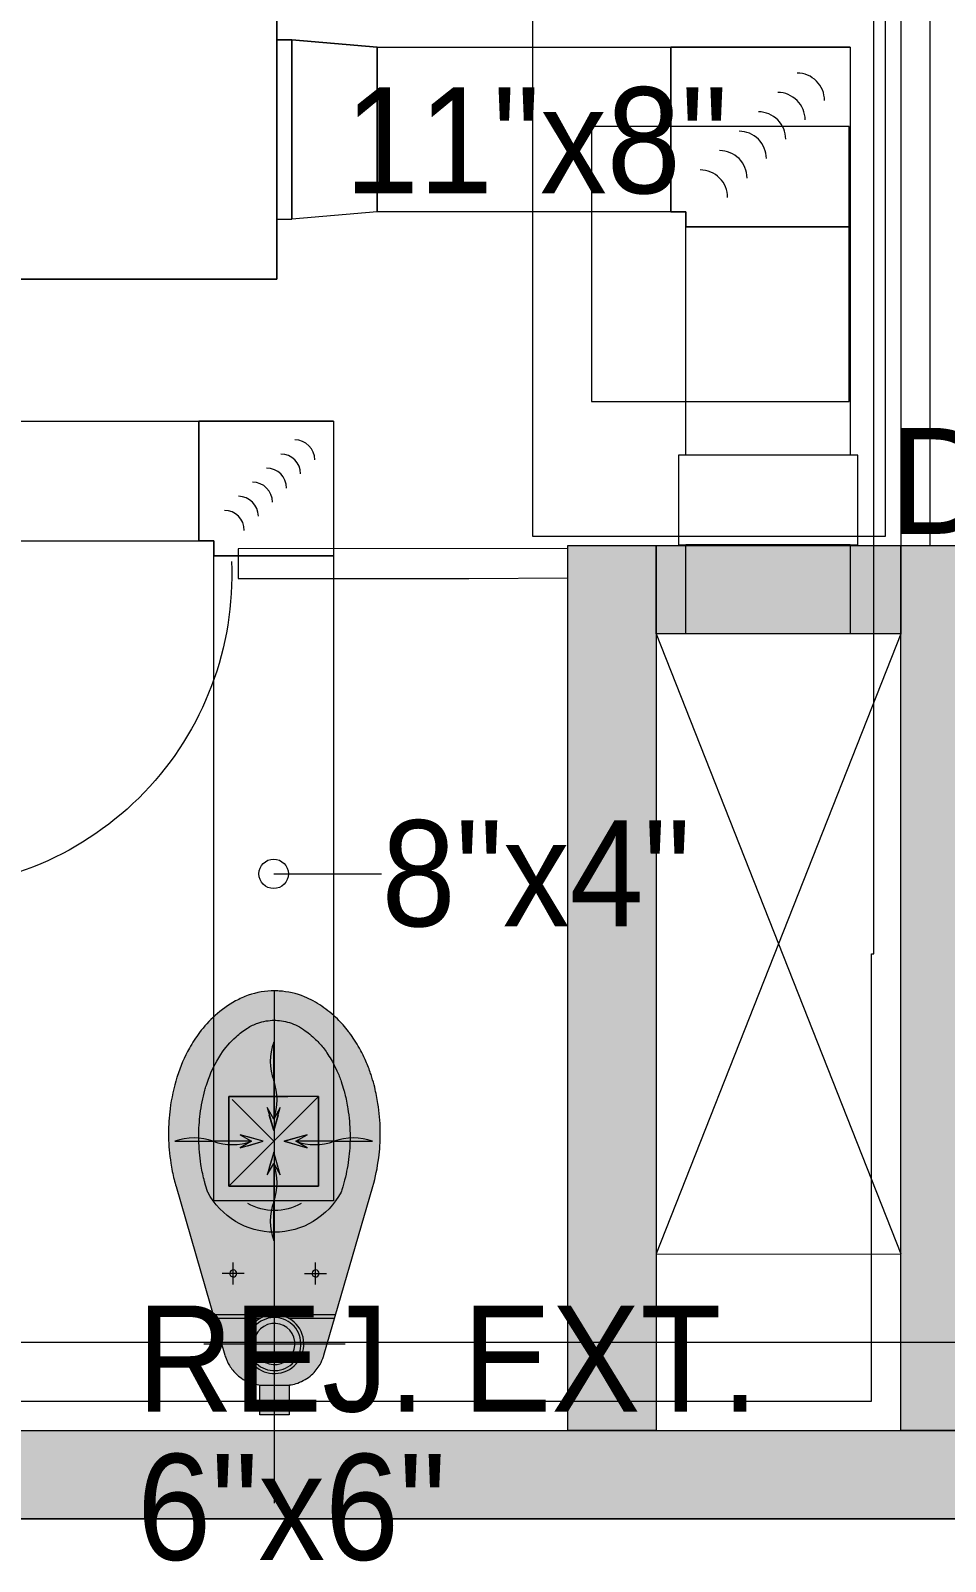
# Model space of a CAD drawing. Header units: metres. Extents: x 31.9 to 125.9, y -29 to 44.
# Drawn here: x 73.922 to 75.476, y -20.321 to -17.721 of the extents above; entities that cross this region are included whole.
import ezdxf

# ---------------------------------------------------------------- set-up
doc = ezdxf.new("R2010")
doc.units = ezdxf.units.M
doc.linetypes.add('Hidden 1_5', pattern=[0.0022, 0.0015, -0.0007000000000000001])
for name, color, linetype, lineweight in [('A-DETL-GENF', 7, 'Continuous', 9), ('A-GENM', 7, 'Continuous', 18), ('ARQ', 8, 'Continuous', 0), ('M-EQPM', 7, 'Continuous', 18), ('M-HVAC-CDFF-IDEN', 7, 'Continuous', 9), ('M-HVAC-DUCT', 7, 'Continuous', 18), ('M-HVAC-DUCT-ANNO', 7, 'Hidden 1_5', 18), ('M-HVAC-DUCT-IDEN', 7, 'Continuous', 9)]:
    doc.layers.add(name, color=color, linetype=linetype, lineweight=lineweight)
doc.layers.add('M-HVAC-CDFF', color=8, linetype='Continuous', lineweight=18, true_color=0x414141)
doc.styles.add('SansSerif', font='SANSS__.TTF', dxfattribs={"width": 0.9, "height": 0.1799999999999998})
doc.styles.add('SansSerif_2', font='SANSS__.TTF', dxfattribs={"height": 0.1799999999999998})

# ---------------------------------------------------------------- blocks, each defined once
blk = doc.blocks.new('INODORO')
at = {"layer": 'ARQ'}
h = blk.add_hatch(color=256, dxfattribs=at)
edge = h.paths.add_edge_path()
edge.add_line((0.167138879916763, 0.3874542567732533), (0.0841340761049431, 0.1014604439486232))
edge.add_arc((0.0166338178486854, 0.1199999999093961), 0.0700000000000085, 269.9999996867988, 344.64191253289164, ccw=False)
edge.add_line((0.0166338174658449, 0.0499999999087777), (-0.0166338174676777, 0.0500000000906038))
edge.add_arc((-0.016633817085733, 0.1200000000917498), 0.0699999999999481, 195.3580868407373, 269.99999968683017, ccw=False)
edge.add_line((-0.08413407554513701, 0.1014604448682803), (-0.1671388762304913, 0.3874542586008414))
edge.add_arc((0.1445241762276623, 0.4779091156929099), 0.3245241738887575, 179.9999996868257, 196.1844647994607, ccw=False)
edge.add_arc((0.1445241762258433, 0.4779091156929099), 0.3245241738885062, 162.8823672647612, 179.9999996868052, ccw=False)
edge.add_arc((0.0735606987828419, 0.4997642400489898), 0.2502714864526803, 143.3683697551233, 162.8823672647904, ccw=False)
edge.add_arc((0.0285611388035818, 0.5332224222456718), 0.1941964442831833, 119.1220158624026, 143.3683697551146, ccw=False)
edge.add_arc((2.9203875e-09, 0.5844902877188362), 0.1355097122808655, 89.99999968678691, 119.12201586236091, ccw=False)
edge.add_arc((2.9203875e-09, 0.5844902877179265), 0.1355097122805724, 60.877983511279126, 89.9999996868533, ccw=False)
edge.add_arc((-0.0285611335220324, 0.5332224225594473), 0.1941964442830499, 36.63162961851879, 60.87798351123172, ccw=False)
edge.add_arc((-0.0735606938687283, 0.4997642408529829), 0.2502714864527536, 17.117632108836688, 36.631629618503325, ccw=False)
edge.add_arc((-0.1445241715509269, 0.4779091172708834), 0.3245241738884838, -3.131308972115221e-07, 17.117632108913824, ccw=False)
edge.add_arc((-0.1445241715500174, 0.4779091172695189), 0.3245241738885833, 343.81552050504206, 359.9999996868814, ccw=False)
blk.add_hatch(color=256, dxfattribs=at).paths.add_polyline_path([(0.0249999999987267, 0.0500000000006367), (-0.0250000000005457, 0.0500000000020009), (-0.0250000000014552, 0), (0.0249999999996362, 4.547e-13)])
at = {"layer": 'ARQ', "extrusion": (-1.5566525472e-06, -4.4737095447e-06, 0.9999999999887814)}
for p, q in [((-0.0512779855508256, 0.2400000002935485, 13.501742092681), (-0.0887220123605062, 0.2400000004986396, 13.50174203439367)), ((-0.0699999990584388, 0.2212779869937549, 13.50174197978049), (-0.069999998852893, 0.2587220138016164, 13.50174214729419)), ((0.0512779876389118, 0.2399999997337545, 13.50174225232502), (0.0887220144476828, 0.2399999995291182, 13.50174231061236)), ((0.0700000009418886, 0.2212779862279603, 13.50174219771184), (0.0700000011456155, 0.2587220130349124, 13.50174236522554)), ((0.1029590844498784, 0.169999999450738, 13.50174201961486), (-0.1029590831250857, 0.1700000005789661, 13.50174169907182)), ((-0.0237486835449659, 0.1640000001457338, 13.50174179553264), (-0.1013111289695416, 0.1640000005691036, 13.50174167479486)), ((0.1013111302281118, 0.1639999994617938, 13.50174199020731), (0.0237486848026833, 0.1639999998856183, 13.50174186946954))]:
    blk.add_line(p, q, dxfattribs=at)
at = {"layer": 'ARQ', "extrusion": (-1.5566525472e-06, -4.4737095447e-06, 0.9999999999887814), "flags": 128}
for points, elevation in [([(0.1671388799180908, 0.3874542567674592), (0.0841340761063266, 0.1014604439433082, -0.0167011858539135), (0.0827460431519839, 0.0969962248799978, -0.0228064528630514), (0.0803759648998266, 0.0910701072474405, -0.0218209622997338), (0.0776118789034668, 0.0856244843505995, -0.0347514792471935), (0.0722630478320732, 0.0775101332194199, -0.0365712911506086), (0.065478668989913, 0.0698583952563556, -0.0439883392274098), (0.055953944524454, 0.0620868957062605, -0.0521847935260016), (0.0431115439781712, 0.0552008485319434, -0.0824963867723115), (0.0207382643283103, 0.0501204355199821, -0.0146682033006329), (0.016633817465493, 0.049999999907792), (-0.0166338174681699, 0.0500000000892362, -0.083908947042246), (-0.0396378349518565, 0.0538878592796746, -0.0986986279768356), (-0.0632296782828643, 0.0677618366508902, -0.0824963867874234), (-0.0776167863289649, 0.0856331925254456, -0.0521847935286534), (-0.0834107733392284, 0.0990038548847728, -0.0091466910465832), (-0.0841340755424673, 0.1014604448637169), (-0.1671388762315909, 0.3874542585969077, -0.0384382318810308), (-0.1773120912419022, 0.436227508481503, -0.0322098651645196), (-0.179999997662262, 0.4779091174592618, -0.0043562944650778), (-0.1799507307570857, 0.4835636869435682, -0.0347539822823099), (-0.1760397497963983, 0.5284532426546146, -0.0218184611944585), (-0.1704152023055578, 0.5561978587393114, -0.0137793666262375), (-0.1656243812009251, 0.573427761838207, -0.0090242503766358), (-0.1628101955625901, 0.5820115332269507, -0.0228039516042641), (-0.1543373170048916, 0.6031968815550527, -0.0218209623747577), (-0.1444549128022155, 0.6226666811719203, -0.0315147983743547), (-0.1272792173413599, 0.6490932225697252, -0.0032331399943346), (-0.1257677262995335, 0.6510988845571141, -0.0365712911242686), (-0.1069463219407443, 0.6723266531382831, -0.0439883392046276), (-0.0805225559546658, 0.693886688675776, -0.0220501206487333), (-0.0659486565789375, 0.7028695782688371, -0.0301025395815668), (-0.05125606195865599, 0.7099322979612929, -0.0824963867841922), (-0.0079446084483641, 0.7197669127161005, -0.0146663661885284), (3.6587572e-09, 0.719999999991422, -0.0839082790123927), (0.0445320610557226, 0.7124737941473592, -0.0433837691539921), (0.0659486637128932, 0.7028695775453342, -0.0550790149373282), (0.1007063471003309, 0.6781437026464371, -0.0508149280683712), (0.1272792238852709, 0.6490932211777436, -0.0315497034242814), (0.1444720595537028, 0.6226362692529773, -0.0521855455748661), (0.1651875980231962, 0.5748313444857477, -0.0014683863351956), (0.1656243869217695, 0.5734277600260388, -0.0425164554927479), (0.1773120686760742, 0.5195909348136257, -0.0322100287174995), (0.1800000023387562, 0.4779091154888416, -0.0043571310662072), (0.1799507165077342, 0.4722534601760911, -0.0347522301866887), (0.1760399391368104, 0.4273661615002933, -0.0218196117753596), (0.1704151328853481, 0.3996200761491883, -0.0097069137479181), (0.167138857705388, 0.3874541802362085)], 13.50184572046907), ([(2.10209143665e-05, 0.6700604028757108, 0.0146663662201114), (-0.0049980160714407, 0.6699131491592321, 0.0824963867754862), (-0.0323601810299641, 0.6637000962787579, 0.0447953269140428), (-0.0459570889083387, 0.6566657190582808, 0.0073747332536994), (-0.0496328151280998, 0.6542484947989952, 0.0439883391764525), (-0.0699262428530629, 0.6376904075384654, 0.0365712911168267), (-0.0843810639122695, 0.6213875009867291, 0.0188768098917693), (-0.0908717233557279, 0.6121897254497327, 0.015864262478818), (-0.0979042313401942, 0.6005909817039088, 0.0218209623995093), (-0.1063467931616888, 0.5839578847887129, 0.0228039516112901), (-0.11358519381172, 0.5658591904561657, 0.0179099563173766), (-0.1180962050232618, 0.5512265233249379, 0.0048944974453076), (-0.1195818378695009, 0.5454905562712559, 0.0218184611920648), (-0.124827357386251, 0.5196155991474912, 0.0347539822809637), (-0.1284747844892388, 0.477751068541692, 0.0043562944693063), (-0.1285207313875723, 0.4724775501558188, 0.0322098651650438), (-0.126013958070092, 0.4336047886186073, 0.0336196500379373), (-0.1180962058839448, 0.3937285768771058, 0.0103533777945605), (-0.1156160600690441, 0.3852294822167833, 0.0084883444845169), (-0.1133215334037229, 0.3783427035490652)], 13.50174109866126), ([(0.1133635720422624, 0.3783427023080597, 0.0009349440113181), (0.1136277496650072, 0.3790973919334771, 0.0179081190670982), (0.1181382446900456, 0.3937285755838043, 0.0048942608912736), (0.1196238084346395, 0.3994642646617991, 0.0218196117238312), (0.1248695692754063, 0.4253405920407407, 0.0347522301599872), (0.1285168065081305, 0.4672030177138213, 0.0043571310470062), (0.1285627710560046, 0.4724775487488305, 0.032210028726899), (0.1260559723300845, 0.5113505064617754, 0.0336194864654326), (0.1181382455515812, 0.5512265220270888, 0.0103527910675619), (0.1156582502073494, 0.5597251381185752, 0.0521855455776311), (0.0979609155770011, 0.6005650010045886, 0.0158991415559226), (0.0909137645516698, 0.6121897244565649, 0.0665105114334335), (0.0651759842235907, 0.6421578962907079, 0.0403733848146336), (0.0459991305885239, 0.6566657185562396, 0.0580937513201958), (0.0281543067209428, 0.6653056955411218, 0.0839082790044594), (2.10209143665e-05, 0.6700604028757108)], 13.50174109866127)]:
    blk.add_lwpolyline(points, format="xyb", dxfattribs=dict(at, elevation=elevation))
at = {"layer": 'ARQ', "ltscale": 0.25, "extrusion": (-1.5566525472e-06, -4.4737095447e-06, 0.9999999999887814), "elevation": 13.50174109866126}
for points in [[(2.10175234599e-05, -0.1499395971131048), (2.10215969494e-05, 0.7200604028791215)], [(-0.1199789826137919, 0.1200604028850315), (0.1200210176653818, 0.1200604028813935)]]:
    blk.add_lwpolyline(points, dxfattribs=at)
at = {"layer": 'ARQ', "extrusion": (-1.5566525472e-06, -4.4737095447e-06, 0.9999999999887814), "elevation": 13.50174109866127}
blk.add_lwpolyline([(0.0250210175254287, 0.0500604028859863), (-0.0249789824728811, 0.0500604028855315), (-0.0249789824750483, 6.04028866683e-05), (0.025021017524171, 6.04028866683e-05)], close=True, dxfattribs=at)
at = {"layer": 'ARQ', "extrusion": (-1.556652547174008e-06, -4.473709544709044e-06, 0.9999999999887812)}
blk.add_ellipse((2.1245228e-09, 0.438210434820121, 13.50174305923893), major_axis=(0.1210894758802731, -0.0421337682255033), ratio=0.9999999999887806, start_param=3.962815268545562, end_param=6.131667520141916, dxfattribs=at)
at = {"layer": 'ARQ', "extrusion": (-1.556652547168421e-06, -4.473709544710988e-06, 0.9999999999887813)}
blk.add_ellipse((2.1245228e-09, 0.438210434820121, 13.50174305923893), major_axis=(0.08626053019274069, -0.0300148395202315), ratio=0.9999999999887816, start_param=4.528682651413999, end_param=5.565800137270519, dxfattribs=at)
at = {"layer": 'ARQ', "extrusion": (-1.556652547069511e-06, -4.473709544810609e-06, 0.9999999999887813)}
for centre in [(-0.0699999989565754, 0.2400000003976856, 13.50174206353734), (0.07000000104375201, 0.2399999996282531, 13.50174228146869)]:
    blk.add_ellipse(centre, major_axis=(0.0056667529156613, -0.0019717787378508), ratio=0.9999999999887814, dxfattribs=at)
at = {"layer": 'ARQ', "extrusion": (-1.556652547155208e-06, -4.473709544715585e-06, 0.9999999999887815)}
blk.add_ellipse((3.881837e-10, 0.120000000015807, 13.50174163565786), major_axis=(0.0472229409644698, -0.0164314894835613), ratio=0.9999999999887814, dxfattribs=at)
at = {"layer": 'ARQ', "extrusion": (-1.556652547174209e-06, -4.473709544708974e-06, 0.9999999999887813)}
blk.add_ellipse((3.881837e-10, 0.120000000015807, 13.50174163565786), major_axis=(0.0425006468680414, -0.014788340535414), ratio=0.9999999999887812, dxfattribs=at)
at = {"layer": 'ARQ', "extrusion": (-1.556652547156365e-06, -4.473709544715183e-06, 0.9999999999887816)}
blk.add_ellipse((3.881837e-10, 0.120000000015807, 13.50174163565786), major_axis=(0.0330560586750786, -0.011502042638485), ratio=0.9999999999887814, dxfattribs=at)
blk = doc.blocks.new('PUERTA BAÑOS')
at = {"layer": 'ARQ'}
h = blk.add_hatch(color=256, dxfattribs=at)
edge = h.paths.add_edge_path()
edge.add_line((-0.0074999999487773, 0.0024999998868225), (-0.0075031825107885, -0.6277996641574646))
edge.add_arc((-0.01250318248631676, -0.6277996643612159), 0.004999999975528264, -89.99999766574399, 2.3348184754468093e-06, ccw=False)
edge.add_line((-0.0125031822826145, -0.6327996643367442), (-0.0325031823012978, -0.6327996648610679))
edge.add_arc((-0.03250318250481996, -0.627799664827046), 0.005000000034021905, 180.0000023323223, 270.0000023321921, ccw=False)
edge.add_line((-0.0375031825388419, -0.6277996650305795), (-0.0374999998602448, -0.002500000990949047))
edge.add_arc((-0.03249999982656623, -0.002500000845348063), 0.005000000033678566, 90.00000166789118, 180.0000016684638, ccw=False)
edge.add_line((-0.0324999999721172, 0.0024999991883305), (-0.0074999999487773, 0.0024999998868225))
for p, q in [((1.137e-13, 9.095e-13), (-0.0050000000047135, -5.77529e-11)), ((1.7461161e-09, -0.0599999999967622), (1.137e-13, 9.095e-13)), ((-0.029999999795109, -0.0050000008186544), (-0.0299999993294478, -0.0200000007744166)), ((-0.0050000000047135, -5.77529e-11), (-0.0250000000233399, -6.984919e-10)), ((-0.024999999324848, -0.0250000006626579), (-0.0049999993062784, -0.0250000000801265)), ((-0.0049999993062784, -0.0250000000801265), (-0.0050000000047135, -5.77529e-11)), ((-0.0050000000047135, -5.77529e-11), (-0.0049999982584836, -0.0600000001127228)), ((-0.0049999982584836, -0.0600000001127228), (1.7461161e-09, -0.0599999999967622))]:
    blk.add_line(p, q, dxfattribs=at)
blk.add_lwpolyline([(-0.0074999999487773, 0.0024999998868225), (-0.0075031825107885, -0.6277996641574646, -0.4142135623759698), (-0.0125031822826145, -0.6327996643367442), (-0.0325031823012978, -0.6327996648610679, -0.4142135623724264), (-0.0375031825388419, -0.6277996650305795), (-0.0374999998602448, -0.002500000990949, -0.4142135623760223), (-0.0324999999721172, 0.0024999991883305)], format="xyb", close=True, dxfattribs=at)
blk.add_circle((-0.0224999996133875, -0.0125000005932634), 0.0025000000013434, dxfattribs=at)
at = {"layer": 'ARQ', "ltscale": 0.1}
blk.add_arc((-0.034025017172155, -0.0259464447144637), 0.6068551286275402, 177.548312870002, 270.1436830651604, dxfattribs=at)
at = {"layer": 'ARQ'}
for centre, radius, start, end in [((-0.0249999997905093, -0.0050000006435766), 0.0050000000026502, 90.00000155563731, 180.0000015586185), ((-0.0249999993247343, -0.020000000658456), 0.0050000000028146, 180.00000155562, 270.0000015556374)]:
    blk.add_arc(centre, radius, start, end, dxfattribs=at)
blk = doc.blocks.new('Estructura cubierta')
at = {"layer": 'ARQ'}
blk.add_line((1952.730821652453, -5911.698834052313), (1984.533174937007, -5911.698834045544), dxfattribs=at)
blk = doc.blocks.new('PISO 9')
at = {"layer": 'ARQ', "ltscale": 0.01}
h = blk.add_hatch(color=256, dxfattribs=at)
h.dxf.hatch_style = 1
h.paths.add_polyline_path([(347.2881534911726, -2856.368976286525), (347.1381282519897, -2856.368976286525), (347.1380596693377, -2855.04395543377), (347.2880849085207, -2855.04395543377)])
h.paths.add_polyline_path([(347.1380596693361, -2855.356068006049), (347.1380596693361, -2855.206042766867), (346.5043883250069, -2855.206042766867), (346.5043883250069, -2855.356068006049)])
h.paths.add_polyline_path([(345.0504285109469, -2855.356395138925), (345.0504285109469, -2855.206369899743), (345.7043883240817, -2855.206042766867), (345.7043883240817, -2855.356068006049)])
h.paths.add_polyline_path([(343.6865620682313, -2855.356131639021), (343.6865620682313, -2855.206106399838), (344.2504285109314, -2855.205779266983), (344.2504285109314, -2855.355804506165)])
h.paths.add_polyline_path([(342.5366390291479, -2856.368917034884), (342.3866137899649, -2856.368917034884), (342.3865656373453, -2855.356096361853), (342.5365908765282, -2855.356096361853)])
h.paths.add_polyline_path([(342.3866137899649, -2856.368917034884), (347.2881534911726, -2856.368976286525), (347.2881534958137, -2856.518980487977), (342.3866137946061, -2856.518921236453)])
h.paths.add_polyline_path([(343.9897889866434, -2856.368776419806), (343.8397637474604, -2856.368776419806), (343.8397155948408, -2855.355955746774), (343.9897408340237, -2855.355955746774)])
h.paths.add_polyline_path([(345.638971238908, -2856.368876353165), (345.488945999725, -2856.368876353165), (345.488893880929, -2855.356094767445), (345.638919120112, -2855.356094767445)])
h.paths.add_polyline_path([(347.2694238553825, -2854.141584937934), (347.2694357204375, -2854.004946134206), (347.1193866185715, -2854.004946134206), (347.1193747535174, -2854.141584937934)])
h.paths.add_polyline_path([(348.9889858035563, -2853.854941184013), (345.3374779915384, -2853.854992214971), (345.3374779868973, -2854.004996416424), (348.9889857989151, -2854.004945385582)])
h.paths.add_polyline_path([(345.3374788632063, -2853.854954090471), (345.3376849808481, -2850.131202351466), (345.4876891823003, -2850.131202346825), (345.487483064775, -2853.85495408583)])
h.paths.add_polyline_path([(342.388724546302, -2852.905897443935), (344.4366091566806, -2852.905911757984), (344.4366091613217, -2853.055915959436), (343.4866091566805, -2853.055911757983), (343.4866091566805, -2853.855911757983), (343.3366091566807, -2853.854955999975), (343.3366091566807, -2853.055906696108), (342.3887245509432, -2853.055901645504)])
h.paths.add_polyline_path([(350.2092175685893, -2851.005084902324), (345.4877255104627, -2851.0049918155), (345.4877255058216, -2851.154996016952), (350.2092175639482, -2851.155089103892)])
h.paths.add_polyline_path([(346.7972852436812, -2851.00500749943), (346.7976483700265, -2849.973898942979), (346.9476525714788, -2849.973898938339), (346.9472894452499, -2851.005007494789)])
h.paths.add_polyline_path([(343.2361288327863, -2850.131022797045), (343.2361288327863, -2849.981022799599), (345.4878149547039, -2849.981205766068), (345.4878149547039, -2850.131205763514)])
h.paths.add_polyline_path([(350.0592175331801, -2851.005046306395), (350.0595799549451, -2844.480755684063), (350.2095841563973, -2844.480755679423), (350.2092217347488, -2851.005046301754)])
h.paths.add_polyline_path([(351.4125508645509, -2851.005065633899), (353.9873366063468, -2851.005004550259), (353.987336610988, -2851.155008751712), (351.412550869192, -2851.155069835468)])
h.paths.add_polyline_path([(351.4925990966792, -2851.155068155032), (351.4927123966879, -2853.954889164785), (351.6427614985539, -2853.954889164785), (351.6426480854066, -2851.155067839656)])
h.paths.add_polyline_path([(352.54512944262, -2853.804824939639), (353.588313391926, -2853.80480879836), (353.588313391926, -2853.954857900226), (352.54512944262, -2853.954874041504)])
h.paths.add_polyline_path([(351.6426811714334, -2855.113910609376), (353.5883226805527, -2855.113886778528), (353.5883226805527, -2855.263935880394), (351.6426811714334, -2855.263959711241)])
h.paths.add_polyline_path([(351.4926317325162, -2856.362296399158), (351.4929130692631, -2855.113910606041), (351.6429621711291, -2855.113910606041), (351.6426808343822, -2856.362296399158)])
h.paths.add_polyline_path([(353.5883168676896, -2856.368967624149), (353.5883556154479, -2857.264661579508), (353.4383065135819, -2857.264661579508), (353.4382677658236, -2856.368967624149)])
h.paths.add_polyline_path([(353.5883315048141, -2856.368967624264), (354.0353387694822, -2856.368960826278), (354.0353387694822, -2856.519009928144), (353.5883315048141, -2856.519016726129)])
h.paths.add_polyline_path([(354.1853878713036, -2856.368960826278), (354.1854128560719, -2857.568960826277), (354.0353637542059, -2857.568960826277), (354.0353387694377, -2856.368960826278)])
h.paths.add_polyline_path([(351.6427995925292, -2857.264666894305), (354.0353387694822, -2857.264660096313), (354.0353387694822, -2857.414709198179), (351.6427995925292, -2857.41471599617)])
h.paths.add_polyline_path([(351.4926317325176, -2857.264666894121), (351.4929101748892, -2858.461036820181), (351.6429592767552, -2858.461036820181), (351.6426808343836, -2857.264666894121)])
h.paths.add_polyline_path([(351.0294006386798, -2858.461107698912), (351.6426839326948, -2858.461026982124), (351.6426839326948, -2858.61107608399), (351.0294006386798, -2858.611156800777)])
h.paths.add_polyline_path([(349.832782494733, -2856.368995631992), (349.8342056235117, -2859.980562953583), (349.9842547253777, -2859.980562953583), (349.982831596599, -2856.368995631992)])
h.paths.add_polyline_path([(350.1270301428617, -2858.461139229078), (349.98365599572, -2858.461127398354), (349.98365599572, -2858.61117650022), (350.1270301428617, -2858.611188330943)])
h.paths.add_polyline_path([(352.2337223853954, -2858.461107698914), (354.0353464456027, -2858.461026982122), (354.0353464456027, -2858.611076083988), (352.2337223853954, -2858.611156800779)])
h.paths.add_polyline_path([(353.6194685378462, -2860.7769417958), (353.6194930768113, -2862.280607882768), (353.4694439749453, -2862.280607882768), (353.4694194359802, -2860.7769417958)])
h.paths.add_polyline_path([(353.6194715538054, -2860.77693100904), (354.035349948716, -2860.77689073295), (354.035349948716, -2860.926939834816), (353.6194715538054, -2860.926980110905)])
h.paths.add_polyline_path([(354.1853955418451, -2860.776899953183), (354.1854200808102, -2862.280566040151), (354.0353709789442, -2862.280566040151), (354.0353464399791, -2860.776899953183)])
h.paths.add_polyline_path([(350.384194758097, -2862.280588873095), (354.1853955403637, -2862.280566040151), (354.1853955403637, -2862.430615142018), (350.384194758097, -2862.430637974962)])
h.paths.add_polyline_path([(349.8842593534157, -2862.430615865844), (349.8841947568858, -2862.380562136068), (350.3841624598501, -2862.38056213594), (350.38422705638, -2862.430615865715)])
h.paths.add_polyline_path([(349.8842593534157, -2862.430615865844), (349.8342056236399, -2862.430680462374), (349.8342056235117, -2859.980594837415), (349.8842593532875, -2859.980530240885)])
at = {"layer": 'ARQ'}
for p, q in [((353.619484060961, -2860.9269780921), (354.0353462029161, -2861.980556106821)), ((354.035349948716, -2860.926939834816), (353.61949307485, -2861.980562136953))]:
    blk.add_line(p, q, dxfattribs=at)
blk.add_lwpolyline([(337.4462927184545, -2807.97464067244), (322.5930020800577, -2807.974641675312), (322.5931433847936, -2862.430619119398), (337.446291452241, -2862.430619210568), (337.4462924995787, -2860.070560971756), (340.0456331044561, -2860.070562667718), (340.0456321077882, -2862.430619106307), (347.2882973967885, -2862.430503781631), (347.2882973863407, -2860.07056175848), (349.8843364406966, -2860.070561729642), (349.8843364650411, -2862.430561455047), (354.18553723984, -2862.430614449785), (354.1855372396367, -2861.670225490353), (354.1896885854612, -2861.670220612438), (354.1871267915767, -2807.980559280277), (340.0454888488327, -2807.980559379007), (340.0454929941122, -2809.651512081633), (337.4462924995787, -2809.651518609007), (337.4462927184545, -2807.97464067244)], dxfattribs=at)
for points in [[(337.2462926923492, -2808.174640685943), (322.793002599027, -2808.174641661808), (322.7931428658258, -2862.230619120626), (337.2462915409963, -2862.23061920934), (337.246292588334, -2859.870560841265), (340.2456331889175, -2859.87056279821), (340.2456321922509, -2862.230615921689), (347.0882973959031, -2862.230506966198), (347.0882973854552, -2859.870561760702), (350.0843364386335, -2859.87056172742), (350.0843364629782, -2862.230563919215), (353.9855372397865, -2862.230611985586), (353.9855372395832, -2861.470460356305), (353.9896790534717, -2861.47045548959), (353.9871366127331, -2808.130689921645), (340.1954938427953, -2808.130564127458), (340.1954977096584, -2809.851385689247), (337.2462924734734, -2809.851519111268)], [(354.0353562933662, -2860.776899953544), (354.085356294577, -2860.776899952822), (354.085327862784, -2857.568960826382), (354.0353278639016, -2857.568960826173)], [(354.0095272854683, -2860.76149265869), (354.0095272904505, -2858.636637515767), (353.4095272910558, -2858.636637515559), (353.4095272845602, -2860.761492658949)], [(353.5099348365407, -2860.532421508841), (353.9477569786909, -2860.532421508653), (353.9477569793039, -2860.065371256171), (353.5099348371537, -2860.065371256126)], [(353.4694199274941, -2860.782029170728), (352.9092143789333, -2860.783020862664), (352.9092087694664, -2860.833089643083), (353.3013529770117, -2860.833089643093), (353.3013529770117, -2860.833089643093), (353.4694199275159, -2860.832092439941)], [(353.6194685378462, -2860.7769417958), (353.6194930768113, -2862.280607882768), (353.4694439749453, -2862.280607882768), (353.4694194359802, -2860.7769417958)], [(353.6194715538054, -2860.77693100904), (354.035349948716, -2860.77689073295), (354.035349948716, -2860.926939834816), (353.6194715538054, -2860.926980110905)], [(354.1853955418451, -2860.776899953183), (354.1854200808102, -2862.280566040151), (354.0353709789442, -2862.280566040151), (354.0353464399791, -2860.776899953183)], [(353.619484060961, -2860.9269780921), (353.6194530147313, -2861.980568167083), (354.0353462029161, -2861.980556106821), (354.0353772491458, -2860.926966031839)], [(350.384194758097, -2862.280588873095), (354.1853955403637, -2862.280566040151), (354.1853955403637, -2862.430615142018), (350.384194758097, -2862.430637974962)]]:
    blk.add_lwpolyline(points, close=True, dxfattribs=at)
blk.add_blockref('Estructura cubierta', (-1628.363807573822, 3049.568271571355), dxfattribs=at)
at = {"layer": 'ARQ', "ltscale": 0.0003, "xscale": -0.8784798838123716, "yscale": 0.8784798838123716, "zscale": 0.8784798838123716, "rotation": 359.9996933002926}
blk.add_blockref('PUERTA BAÑOS', (352.3353538788708, -2860.80431879182), dxfattribs=at)
at = {"layer": 'ARQ', "extrusion": (0, 0, -1), "zscale": -1, "rotation": 1.636247562310831e-05}
blk.add_blockref('INODORO', (-352.9708122367965, -2862.253556154813, 13.5017404277563), dxfattribs=at)
blk = doc.blocks.new('Cabinet Fan-BCF-1 - BCF-106-1705074-NIVEL 09')
at = {"layer": 'M-EQPM', "color": 1, "true_color": 0xff0000}
for p, q in [((58.51138377219704, -15.62710888982461), (57.9208337721971, -15.62710888982461)), ((57.9208337721971, -15.62710888982461), (57.9208337721971, -16.13510888982461)), ((57.92083390308699, -16.13510888982461), (57.92083390308699, -15.62710888982461)), ((57.92083390308699, -15.62710888982461), (58.51138390308693, -15.62710888982461)), ((58.51138377219704, -16.13510888982461), (58.51138377219704, -15.62710888982461)), ((58.51138390308693, -15.62710888982461), (58.51138390308693, -16.13510888982461)), ((57.89543377963403, -16.0335088898246), (57.89543377963403, -15.7287088898246)), ((57.92083377963402, -15.7287088898246), (57.89543377963403, -15.7287088898246)), ((57.89543385102851, -15.7287088898246), (57.89543385102851, -16.0335088898246)), ((57.92083385102851, -15.7287088898246), (57.89543385102851, -15.7287088898246)), ((57.92083377963402, -15.7287088898246), (57.92083377963402, -16.03350888982461)), ((57.92083385102851, -16.03350888982461), (57.92083385102851, -15.7287088898246)), ((58.51138377963397, -16.03350888982461), (58.51138377963397, -15.72870888982461)), ((58.53678377963396, -15.72870888982461), (58.51138377963397, -15.72870888982461)), ((58.51138385102845, -15.72870888982461), (58.51138385102845, -16.03350888982461)), ((58.51138385102845, -15.72870888982461), (58.53678385102845, -15.72870888982461)), ((58.53678377963396, -15.72870888982461), (58.53678377963396, -16.03350888982461)), ((58.53678385102845, -16.03350888982461), (58.53678385102845, -15.72870888982461)), ((57.89543377963403, -16.0335088898246), (57.92083377963402, -16.03350888982461)), ((57.92083385102851, -16.03350888982461), (57.89543385102851, -16.0335088898246)), ((58.51138377963397, -16.03350888982461), (58.53678377963396, -16.03350888982461)), ((58.51138385102845, -16.03350888982461), (58.53678385102845, -16.03350888982461)), ((57.9208337721971, -16.13510888982461), (58.51138377219704, -16.13510888982461)), ((58.51138390308693, -16.13510888982461), (57.92083390308699, -16.13510888982461))]:
    blk.add_line(p, q, dxfattribs=at)
blk = doc.blocks.new('REJILLA EXTRACCION - 6_x6_-V10-NIVEL 09')
at = {"layer": 'A-DETL-GENF', "lineweight": 18, "true_color": 0x00ff00}
for points in [[(-2.598881110316143e-14, 0.1027519855604047), (0.005074311569203042, 0.1243079911316015), (0.005074311569203042, 0.1464531940904341), (-2.598881110316143e-14, 0.1680091996616135)], [(-0.005074311569263682, 0.05905077703037533), (-2.598881110316143e-14, 0.03749477145919587), (-2.598881110316143e-14, 0.1027519855604047), (-0.005074311569263682, 0.0811959799892079)], [(-0.01124999997697569, 0.05698034297571844), (2.805059011734556e-11, 0.01800919980325198), (0.01125000002050695, 0.05698034297571844), (2.423889782221522e-11, 0.03749477138847165)], [(-0.1682750000000289, -8.662937034387142e-14), (-0.1030177858988027, -8.662937034387142e-14), (-0.1245737914700082, 0.005074311569159727), (-0.1467189944288321, 0.005074311569159727)], [(-0.05724614331413382, 0.01125000002046363), (-0.0377605717268697, 2.41869202000089e-11), (-0.05724614331413382, -0.01124999997702767), (-0.01827500014165869, 2.799861249513924e-11)], [(0.01827500014159805, 2.799861249513924e-11), (0.05724614331407318, -0.01124999997702767), (0.03776057172680906, 2.41869202000089e-11), (0.05724614331407318, 0.01125000002046363)], [(0.1030177858987508, -8.662937034387142e-14), (0.1682749999999683, -8.662937034387142e-14), (0.1467189944287715, 0.005074311569142401), (0.1245737914699475, 0.005074311569142401)], [(-0.1030177858988114, -8.662937034387142e-14), (-0.08146178032761461, -0.00507431156931566), (-0.05931657736879069, -0.00507431156931566), (-0.03776057179758525, -8.662937034387142e-14)], [(-0.01124999997697569, -0.0569803429758917), (2.423889782221522e-11, -0.03749477138862758), (0.01125000002050695, -0.0569803429758917), (2.805059011734556e-11, -0.01800919980340791)], [(0.03776057179753328, -8.662937034387142e-14), (0.05931657736873006, -0.00507431156931566), (0.08146178032755397, -0.00507431156931566), (0.1030177858987508, -8.662937034387142e-14)], [(-0.005074311569263682, -0.05905077703054858), (-0.005074311569263682, -0.08119597998938116), (-2.598881110316143e-14, -0.1027519855605606), (-2.598881110316143e-14, -0.0374947714593518)], [(-2.598881110316143e-14, -0.1680091996617868), (0.005074311569203042, -0.14645319409059), (0.005074311569203042, -0.1243079911317574), (-2.598881110316143e-14, -0.1027519855605606)]]:
    blk.add_hatch(color=3, dxfattribs=at).paths.add_polyline_path(points)
at = {"layer": 'A-DETL-GENF', "color": 3, "true_color": 0x00ff00}
for p, q in [((6.831368803972282e-16, 0.168009199661704), (2.875373469035371e-16, 0.1027519855604849)), ((1.140101739104896e-16, 0.03749477145926518), (5.096097074041845e-16, 0.1027519855604849)), ((2.427051914165031e-11, 0.03749477138854408), (-0.0112499999769441, 0.05698034297580819)), ((-0.01124999997694418, 0.05698034297580839), (2.807948701888385e-11, 0.01800919980333402)), ((2.80794807894715e-11, 0.01800919980333397), (0.01125000002053564, 0.05698034297580392)), ((0.01125000002053566, 0.05698034297580399), (2.427052092635051e-11, 0.03749477138854408)), ((-0.007499999976950025, 0.04398996191540265), (2.807885464140014e-11, 0.01800919980333182)), ((2.807885698677981e-11, 0.0180091998033318), (0.007500000023049941, 0.04398996191831286)), ((-0.01827500014162847, 2.807888198015512e-11), (-0.05724614331409845, 0.01125000002053493)), ((-0.05724614331409852, 0.01125000002053495), (-0.03776057172683858, 2.426986739911819e-11)), ((-0.03776057172683858, 2.426986516734186e-11), (-0.05724614331410265, -0.01124999997694481)), ((-0.05724614331410285, -0.01124999997694489), (-0.01827500014162852, 2.807888636602307e-11)), ((-0.0182750001416263, 2.807825817746343e-11), (-0.04425576225660738, 0.007500000023049269)), ((-0.04425576225369713, -0.007499999976950697), (-0.01827500014162632, 2.807825610351422e-11)), ((0.05724614331409845, 0.01125000002053493), (0.01827500014162847, 2.807888425104821e-11)), ((0.0182750001416263, 2.807825817746343e-11), (0.04425576225660738, 0.007500000023049269)), ((0.04425576225369713, -0.007499999976950697), (0.01827500014162632, 2.807825610351422e-11)), ((0.01827500014162852, 2.807888726759228e-11), (0.05724614331410285, -0.01124999997694489)), ((0.03776057172683858, 2.426986781106044e-11), (0.05724614331409852, 0.01125000002053495)), ((0.05724614331410265, -0.01124999997694481), (0.03776057172683858, 2.426986528414332e-11)), ((-0.1682749999999985, -3.40332742497596e-16), (-0.1030177858987794, -5.511846188652166e-16)), ((-0.03776057179755968, -5.399641347321918e-16), (-0.1030177858987794, -3.291122583645693e-16)), ((2.807948607690865e-11, -0.01800919980333402), (-0.01124999997694418, -0.05698034297580839)), ((-0.007499999976950025, -0.04398996191540265), (2.807885464140014e-11, -0.01800919980333182)), ((2.807885698677981e-11, -0.0180091998033318), (0.007500000023049941, -0.04398996191831286)), ((0.01125000002053564, -0.05698034297580392), (2.807948067395927e-11, -0.01800919980333397)), ((0.1030177858987794, -3.291122583645693e-16), (0.03776057179755968, -5.399641347321918e-16)), ((0.1030177858987794, -5.511846188652166e-16), (0.1682749999999985, -3.40332742497596e-16)), ((-0.0112499999769441, -0.05698034297580819), (2.427051881137565e-11, -0.03749477138854408)), ((5.096097074041845e-16, -0.1027519855604849), (1.140101739104896e-16, -0.03749477145926518)), ((2.427052178536889e-11, -0.03749477138854408), (0.01125000002053566, -0.05698034297580399)), ((2.875373469035371e-16, -0.1027519855604849), (6.831368803972282e-16, -0.168009199661704))]:
    blk.add_line(p, q, dxfattribs=at)
for centre, radius, start, end in [((-0.09028563226140028, 0.1353805926110947), 0.09600063224220978, 340.1304925483827, 19.86950745161587), ((0.0902856322614012, 0.0701233785098745), 0.0960006322422099, 160.130492548383, 199.8695074516159), ((-0.1356463929493889, -0.09028563226140121), 0.0960006322422097, 70.1304925483832, 109.8695074516161), ((0.1356463929493889, -0.0902856322614012), 0.09600063224220967, 70.13049254838394, 109.8695074516168), ((-0.07038917884816925, 0.09028563226140043), 0.09600063224220978, 250.1304925483828, 289.8695074516161), ((0.07038917884816925, 0.09028563226140043), 0.09600063224220981, 250.1304925483832, 289.8695074516164), ((0.0902856322614012, -0.0701233785098745), 0.09600063224220988, 160.1304925483838, 199.8695074516166), ((-0.09028563226140027, -0.1353805926110947), 0.09600063224220978, 340.1304925483838, 19.86950745161698)]:
    blk.add_arc(centre, radius, start, end, dxfattribs=at)
at = {"layer": 'M-HVAC-CDFF', "color": 3, "true_color": 0x00ff00}
for p, q in [((0.07620000000000125, 0.07620000000000073), (-0.07619999999999859, 0.07620000000000073)), ((-0.07619999999999859, 0.07620000000000073), (-0.07619999999999859, -0.07620000000000442)), ((-0.07619999999999859, 0.07620000000000073), (0.07620000000000125, -0.07620000000000442)), ((0.07620000000000125, -0.07620000000000443), (0.07620000000000125, 0.07620000000000071)), ((-0.07619999999999859, -0.07620000000000443), (0.07620000000000125, -0.07620000000000443))]:
    blk.add_line(p, q, dxfattribs=at)
blk = doc.blocks.new('M_Rectangular Takeoff - LAMINA-1710448-NIVEL 09')
at = {"layer": 'M-HVAC-DUCT', "color": 3, "true_color": 0x00ff00}
for p, q in [((73.2347167593055, -19.5310076629234), (73.0823167593055, -19.5310076629234)), ((73.0823167593055, -19.5310076629234), (73.0823167593055, -19.6834076629234)), ((73.0823167593055, -19.5310076629234), (73.0823167593055, -19.6834076629234)), ((73.2347167593055, -19.5310076629234), (73.0823167593055, -19.5310076629234)), ((73.0823167593055, -19.5310076629234), (73.0823167593055, -19.6834076629234)), ((73.2347167593055, -19.5310076629234), (73.0823167593055, -19.5310076629234)), ((73.2347167593055, -19.6834076629234), (73.2347167593055, -19.5310076629234)), ((73.2347167593055, -19.6834076629234), (73.2347167593055, -19.5310076629234)), ((73.2347167593055, -19.6834076629234), (73.2347167593055, -19.5310076629234)), ((73.0823167593055, -19.6834076629234), (73.2347167593055, -19.6834076629234)), ((73.0823167593055, -19.6834076629234), (73.2347167593055, -19.6834076629234)), ((73.0823167593055, -19.6834076629234), (73.2347167593055, -19.6834076629234))]:
    blk.add_line(p, q, dxfattribs=at)
blk = doc.blocks.new('Rectangular Elbow - Mitered - Single Thickness Vanes - LAMINA-1715843-NIVEL 09')
at = {"layer": 'A-GENM', "color": 3, "true_color": 0x00ff00}
for centre, radius, start, end in [((74.3706630145433, -18.44970566022797), 0.03386666665892335, 0, 89.99999385662291), ((74.37066518603358, -18.44970566022797), 0.03386666665892335, 0, 89.99999385662291), ((74.34671566360873, -18.47365300860031), 0.03386666665893756, 0, 89.99999385659885), ((74.34671783509901, -18.47365300860031), 0.03386666665893756, 0, 89.99999385662291), ((74.32276831267419, -18.49760035697265), 0.03386666665892335, 0, 89.99999385662291), ((74.32277048416447, -18.49760035697265), 0.03386666665892335, 0, 89.99999385664695), ((74.27487361080506, -18.54549505371733), 0.03386666665893756, 0, 89.99999385659885), ((74.27487578229534, -18.54549505371733), 0.03386666665893756, 0, 89.99999385662291), ((74.29882096173962, -18.52154770534499), 0.03386666665892335, 0, 89.99999385662291), ((74.2988231332299, -18.52154770534499), 0.03386666665892335, 0, 89.99999385662291), ((74.25092625987051, -18.56944240208967), 0.03386666665893756, 0, 89.99999385662291), ((74.25092843136079, -18.56944240208967), 0.03386666665892335, 359.9999999999806, 89.99999385662791)]:
    blk.add_arc(centre, radius, start, end, dxfattribs=at)
at = {"layer": 'M-HVAC-DUCT', "color": 3, "true_color": 0x00ff00}
for p, q in [((74.20774198817047, -18.58722666916927), (74.20774200995801, -18.38402666916927)), ((74.20774200995801, -18.38402666916927), (74.43634198811826, -18.38402669368025)), ((74.20774418144828, -18.38402666916927), (74.20774415966075, -18.58722666916927)), ((74.43634415960854, -18.38402669368025), (74.20774418144828, -18.38402666916927)), ((74.43634198811826, -18.38402669368025), (74.43634198811826, -18.61262667189271)), ((74.43634415960854, -18.38402669368025), (74.43634415960854, -18.61262667189271)), ((74.23314198816466, -18.58722667189271), (74.20774198817047, -18.58722666916927)), ((74.20774415966075, -18.58722666916927), (74.23314415965494, -18.58722667189271)), ((74.23314198816466, -18.58722667189271), (74.23314198816466, -18.61262667189271)), ((74.23314415965494, -18.61262667189271), (74.23314415965494, -18.58722667189271)), ((74.23314198816466, -18.61262667189271), (74.43634198811826, -18.61262667189271)), ((74.43634415960854, -18.61262667189271), (74.23314415965494, -18.61262667189271))]:
    blk.add_line(p, q, dxfattribs=at)
blk = doc.blocks.new('M_Rectangular Transition - Angle - 10 LAMINA-2189951-NIVEL 09')
at = {"layer": 'M-HVAC-DUCT', "color": 3, "true_color": 0x00ff00}
for p, q in [((74.51075199278304, -17.74895048220893), (74.36559031534483, -17.73625064070293)), ((74.36559031938401, -17.73625064070293), (74.51075199816862, -17.74895048220893)), ((74.36559031534483, -17.73625064070293), (74.36559064813908, -18.04105064070275)), ((74.36559065217827, -18.04105064070275), (74.36559031938401, -17.73625064070293)), ((74.51075229784443, -18.02835048220877), (74.51075199278304, -17.74895048220893)), ((74.51075199816862, -17.74895048220893), (74.51075230323002, -18.02835048220877)), ((74.51075229784443, -18.02835048220877), (74.36559064813908, -18.04105064070275)), ((74.51075230323002, -18.02835048220877), (74.36559065217827, -18.04105064070275))]:
    blk.add_line(p, q, dxfattribs=at)
blk = doc.blocks.new('Rectangular Elbow - Mitered - Single Thickness Vanes - LAMINA-2626340-NIVEL 09')
at = {"layer": 'A-GENM', "color": 3, "true_color": 0x00ff00}
for centre, radius, start, end in [((75.22437485919369, -17.83925812086355), 0.04656666666667778, 3.945676867023084e-12, 90.00004265035102), ((75.22437486544884, -17.8392590292413), 0.04656666666666357, 4.301700206679407e-12, 90.00004265035139), ((75.19144726567193, -17.87218573889596), 0.04656666666666357, 4.301700206679407e-12, 90.00004265036888), ((75.19144727192706, -17.87218664727371), 0.04656666666667775, 1.153547426033299e-12, 90.00004265036573), ((75.15851967215015, -17.90511335692836), 0.04656666666666357, 4.301700206679407e-12, 90.00004265036888), ((75.15851967840528, -17.90511426530611), 0.04656666666666355, 1.573306099736137e-12, 90.00004265034868), ((75.12559207862837, -17.93804097496077), 0.04656666666666357, 4.301700206679407e-12, 90.00004265036888), ((75.12559208488352, -17.93804188333852), 0.04656666666666357, 4.301700206679407e-12, 90.00004265036888), ((75.0926644851066, -17.97096859299317), 0.04656666666667778, 3.945676867023084e-12, 90.00004265036851), ((75.09266449136175, -17.97096950137092), 0.04656666666666357, 4.301700206679407e-12, 90.00004265036888), ((75.05973689158482, -18.00389621102558), 0.04656666666666357, 4.301700206679407e-12, 90.00004265035139), ((75.05973689783997, -18.00389711940332), 0.04656666666666354, 1.689694522610942e-12, 90.00004265036628)]:
    blk.add_arc(centre, radius, start, end, dxfattribs=at)
at = {"layer": 'M-HVAC-DUCT', "color": 3, "true_color": 0x00ff00}
for p, q in [((75.00988326092869, -17.74894967081236), (75.31468346891104, -17.74894944392233)), ((75.00988346891104, -18.02834967080949), (75.00988326092869, -17.74894967081236)), ((75.31468347516618, -17.74895035230008), (75.00988326718384, -17.74895057919011)), ((75.00988326718384, -17.74895057919011), (75.00988347516618, -18.02835057918724)), ((75.31468346891104, -17.74894944392233), (75.31468346891104, -18.05374965190171)), ((75.31468347516618, -17.74895035230008), (75.31468347516618, -18.05375056027945)), ((75.03528346891103, -18.028349651902), (75.00988346891104, -18.02834967080949)), ((75.00988347516618, -18.02835057918724), (75.03528347516617, -18.02835056027975)), ((75.03528346891103, -18.028349651902), (75.03528346891103, -18.05374965190175)), ((75.03528347516617, -18.05375056027949), (75.03528347516617, -18.02835056027975)), ((75.03528346891103, -18.05374965190175), (75.31468346891104, -18.05374965190171)), ((75.31468347516618, -18.05375056027945), (75.03528347516617, -18.05375056027949))]:
    blk.add_line(p, q, dxfattribs=at)
blk = doc.blocks.new('Damper de gravedad- Rectangular - Simple - Standard-2626412-NIVEL 09')
at = {"layer": 'M-HVAC-DUCT', "color": 3, "true_color": 0x00ff00}
for p, q in [((75.32738347203862, -18.44172496026708), (75.02258347203862, -18.44172496026708)), ((75.02258347203862, -18.44172496026708), (75.02258347203862, -18.59412496026556)), ((75.32738347203862, -18.59412496026556), (75.32738347203862, -18.44172496026708)), ((75.02258347203862, -18.59412496026556), (75.32738347203862, -18.59412496026556))]:
    blk.add_line(p, q, dxfattribs=at)

msp = doc.modelspace()

# ---------------------------------------------------------------- linework, layer by layer
at = {"layer": 'M-HVAC-DUCT', "color": 3, "true_color": 0x00ff00}
for p, q in [((74.51075203566305, -17.74895053900395), (75.00988325570391, -17.74895012491413)), ((74.51075226745918, -18.02835053900334), (74.51075203566305, -17.74895053900344)), ((75.00988348750005, -18.02835012491403), (75.00988325570391, -17.74895012491413)), ((75.00988348750005, -18.02835012491403), (74.51075226745918, -18.02835053900385)), ((75.31468347559316, -18.05375010600462), (75.03528347559315, -18.05375010600462)), ((75.03528347559315, -18.44172444921862), (75.03528347559315, -18.05375010600462)), ((75.31468347559316, -18.05375010600462), (75.31468347559316, -18.44172444921862)), ((72.4344608289874, -18.38402647894817), (74.20774418500284, -18.38402666908341)), ((74.20774199172502, -18.58722666908318), (74.20774201351256, -18.38402666908318)), ((74.20774418500284, -18.38402666908341), (74.2077441632153, -18.58722666908341)), ((75.31468347559314, -18.44172444921862), (75.03528347559315, -18.44172444921862)), ((72.43446080719987, -18.58722647894816), (74.2077441632153, -18.58722666908341)), ((74.43634307744114, -18.61262667180675), (74.23314307744114, -18.61262667180672)), ((74.23314307744097, -19.70806629869699), (74.23314307744114, -18.61262667180672)), ((74.43634307744114, -18.61262667180675), (74.43634307744097, -19.70806629869703)), ((75.31468347559316, -18.5941244492171), (75.03528347559315, -18.5941244492171)), ((75.03528347559315, -18.74502788319796), (75.03528347559315, -18.5941244492171)), ((75.31468347559316, -18.5941244492171), (75.31468347559316, -18.74502788319796)), ((75.31468347559314, -18.74502788319796), (75.03528347559315, -18.74502788319796)), ((74.25854307833397, -19.68340765391987), (74.25854307833397, -19.53100765391987)), ((74.41094307833397, -19.53100765391987), (74.25854307833397, -19.53100765391987)), ((74.41094307833397, -19.53100765391987), (74.41094307833397, -19.68340765391987)), ((74.41094307833397, -19.68340765391987), (74.25854307833397, -19.68340765391987)), ((74.43634307744097, -19.70806629869703), (74.23314307744097, -19.70806629869699))]:
    msp.add_line(p, q, dxfattribs=at)
at = {"layer": 'M-HVAC-DUCT-ANNO', "color": 3, "true_color": 0x00ff00}
for p, q in [((74.25854307833397, -19.53100765391987), (74.41094307833397, -19.53100765391987)), ((74.25854307833397, -19.68340765391987), (74.25854307833397, -19.53100765391987)), ((74.25854307833397, -19.68340765391987), (74.41094307833397, -19.53100765391987)), ((74.33474307833397, -19.60720765391987), (74.25854307833397, -19.53100765391987)), ((74.41094307833397, -19.53100765391987), (74.41094307833397, -19.68340765391987)), ((74.41094307833397, -19.68340765391987), (74.25854307833397, -19.68340765391987))]:
    msp.add_line(p, q, dxfattribs=at)
at = {"layer": 'M-HVAC-DUCT-IDEN'}
msp.add_line((74.33474307744106, -19.15295735854396), (74.51813325379037, -19.15295735854399), dxfattribs=at)
msp.add_circle((74.33474307744106, -19.15295735854396), 0.02500000000000716, dxfattribs=at)

# ---------------------------------------------------------------- block references
at = {"layer": 'ARQ', "linetype": 'Continuous'}
msp.add_blockref('PISO 9', (-278.6348317716115, 2842.181911951618), dxfattribs=at)
at = {"layer": 'M-EQPM', "color": 1, "true_color": 0xff0000, "rotation": 359.999993784434}
msp.add_blockref('Cabinet Fan-BCF-1 - BCF-106-1705074-NIVEL 09', (15.82880839105827, -2.007535414393608), dxfattribs=at)
at = {"layer": 'M-HVAC-CDFF', "color": 3, "true_color": 0x00ff00, "rotation": 89.99999999999955}
msp.add_blockref('REJILLA EXTRACCION - 6_x6_-V10-NIVEL 09', (74.33474307833397, -19.60720765391987), dxfattribs=at)
at = {"layer": 'M-HVAC-DUCT', "color": 3, "true_color": 0x00ff00}
for name, p in [('M_Rectangular Transition - Angle - 10 LAMINA-2189951-NIVEL 09', (3.554532668204047e-09, 8.596856559961452e-11)), ('Rectangular Elbow - Mitered - Single Thickness Vanes - LAMINA-2626340-NIVEL 09', (3.554532668204047e-09, 8.596856559961452e-11)), ('Rectangular Elbow - Mitered - Single Thickness Vanes - LAMINA-1715843-NIVEL 09', (3.554532668204047e-09, 8.596856559961452e-11)), ('Damper de gravedad- Rectangular - Simple - Standard-2626412-NIVEL 09', (3.554532668204047e-09, 8.596856559961452e-11)), ('M_Rectangular Takeoff - LAMINA-1710448-NIVEL 09', (1.176226319028459, 9.003530365703227e-09))]:
    msp.add_blockref(name, p, dxfattribs=at)

# ---------------------------------------------------------------- texts
at = {"layer": 'M-HVAC-CDFF-IDEN', "char_height": 0.1799999999999998, "attachment_point": 1, "style": 'SansSerif'}
for s, insert, width in [('REJ. EXT.', (74.10261781577053, -19.88622277019204), 1.255442624999999), ('6"x6"', (74.10261781577053, -20.13823239958678), 0.6277213124999994)]:
    msp.add_mtext(s, dxfattribs=dict(at, insert=insert, width=width))
at = {"layer": 'M-HVAC-DUCT-IDEN', "char_height": 0.1799999999999998, "attachment_point": 1}
for s, insert, width, style in [('11"x8"', (74.45558325737689, -17.81685120487372), 0.7792402499999991, 'SansSerif'), ('D.G', (75.37903843404132, -18.39545107405923), 0.5291137499999995, 'SansSerif_2'), ('8"x4"', (74.51813325379037, -19.06196777521065), 0.6277213124999994, 'SansSerif')]:
    msp.add_mtext(s, dxfattribs=dict(at, insert=insert, width=width, style=style))

doc.saveas('drawing.dxf')
